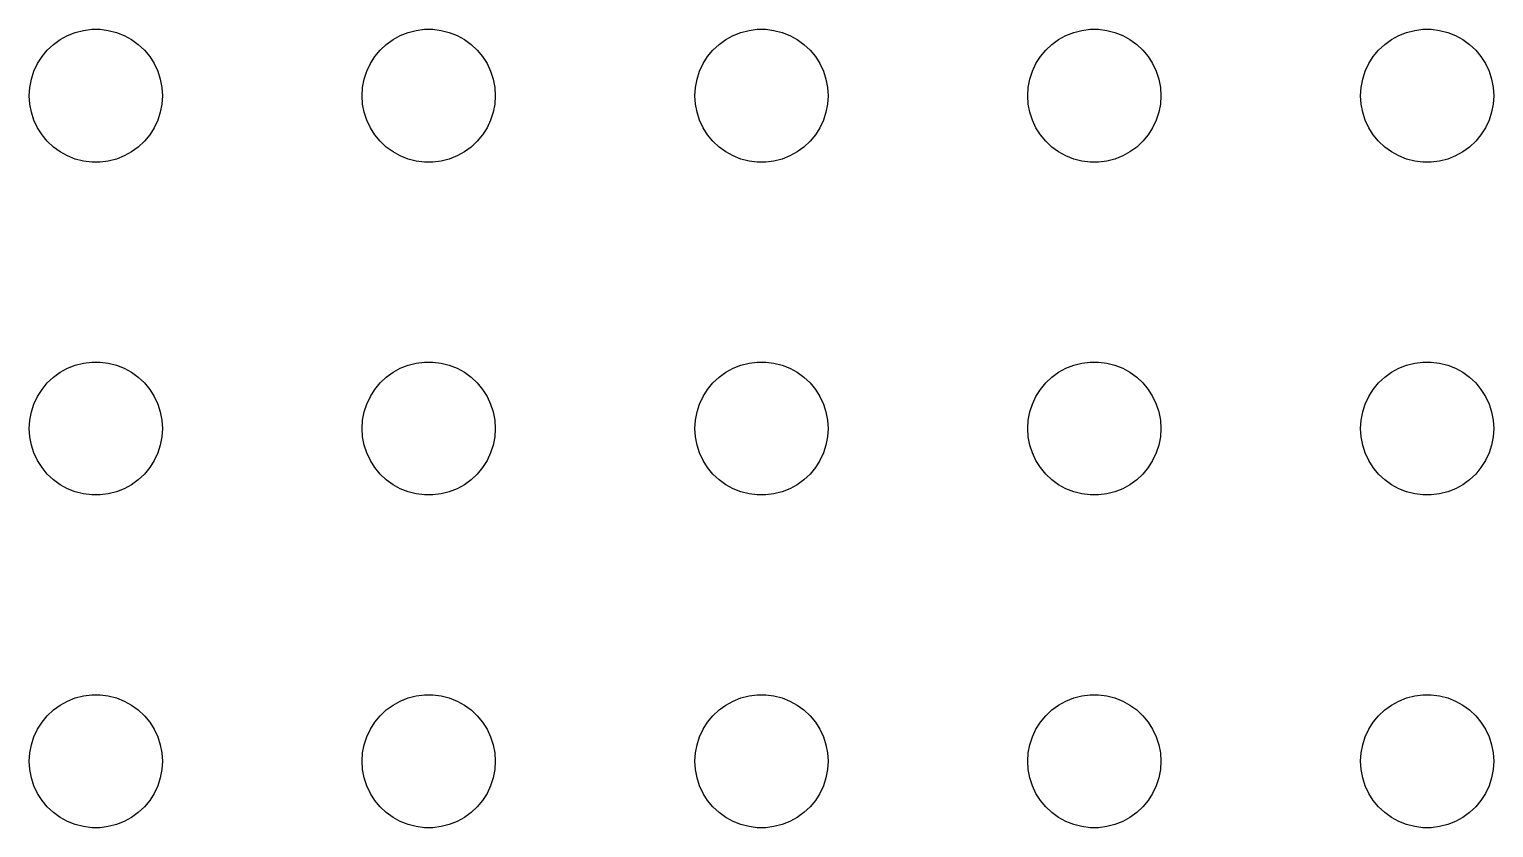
# Model space of a CAD drawing. Header units: metres. Extents: x -134 to 134, y 290 to 736.
# Drawn here: x 66 to 99, y 432 to 450 of the extents above; entities that cross this region are included whole.
import ezdxf

# ---------------------------------------------------------------- set-up
doc = ezdxf.new("R2010")
doc.units = ezdxf.units.M

msp = doc.modelspace()

# ---------------------------------------------------------------- linework, layer by layer
for p, q in [((66.6963, 449.766), (66.8613, 449.857)), ((66.8613, 449.857), (67.0365, 449.927)), ((67.0365, 449.927), (67.2189, 449.973)), ((67.2189, 449.973), (67.4058, 449.997)), ((67.4058, 449.997), (67.5942, 449.997)), ((67.5942, 449.997), (67.7811, 449.973)), ((67.7811, 449.973), (67.9635, 449.927)), ((67.9635, 449.927), (68.1387, 449.857)), ((68.1387, 449.857), (68.3037, 449.766)), ((74.1963, 449.766), (74.3613, 449.857)), ((74.3613, 449.857), (74.5365, 449.927)), ((74.5365, 449.927), (74.7189, 449.973)), ((74.7189, 449.973), (74.9058, 449.997)), ((74.9058, 449.997), (75.0942, 449.997)), ((75.0942, 449.997), (75.2811, 449.973)), ((75.2811, 449.973), (75.4635, 449.927)), ((75.4635, 449.927), (75.6387, 449.857)), ((75.6387, 449.857), (75.8037, 449.766)), ((81.6963, 449.766), (81.8613, 449.857)), ((81.8613, 449.857), (82.0365, 449.927)), ((82.0365, 449.927), (82.2189, 449.973)), ((82.2189, 449.973), (82.4058, 449.997)), ((82.4058, 449.997), (82.5942, 449.997)), ((82.5942, 449.997), (82.7811, 449.973)), ((82.7811, 449.973), (82.9635, 449.927)), ((82.9635, 449.927), (83.1387, 449.857)), ((83.1387, 449.857), (83.3037, 449.766)), ((89.1963, 449.766), (89.3613, 449.857)), ((89.3613, 449.857), (89.5365, 449.927)), ((89.5365, 449.927), (89.7189, 449.973)), ((89.7189, 449.973), (89.9058, 449.997)), ((89.9058, 449.997), (90.0942, 449.997)), ((90.0942, 449.997), (90.2811, 449.973)), ((90.2811, 449.973), (90.4635, 449.927)), ((90.4635, 449.927), (90.6387, 449.857)), ((90.6387, 449.857), (90.8037, 449.766)), ((96.6963, 449.766), (96.8613, 449.857)), ((96.8613, 449.857), (97.0365, 449.927)), ((97.0365, 449.927), (97.2189, 449.973)), ((97.2189, 449.973), (97.4058, 449.997)), ((97.4058, 449.997), (97.5942, 449.997)), ((97.5942, 449.997), (97.7811, 449.973)), ((97.7811, 449.973), (97.9635, 449.927)), ((97.9635, 449.927), (98.1387, 449.857)), ((98.1387, 449.857), (98.3037, 449.766)), ((66.2865, 449.382), (66.4065, 449.527)), ((66.4065, 449.527), (66.5439, 449.656)), ((66.5439, 449.656), (66.6963, 449.766)), ((68.3037, 449.766), (68.4561, 449.656)), ((68.4561, 449.656), (68.5934, 449.527)), ((68.5934, 449.527), (68.7135, 449.382)), ((73.7865, 449.382), (73.9065, 449.527)), ((73.9065, 449.527), (74.0439, 449.656)), ((74.0439, 449.656), (74.1963, 449.766)), ((75.8037, 449.766), (75.9561, 449.656)), ((75.9561, 449.656), (76.0934, 449.527)), ((76.0934, 449.527), (76.2135, 449.382)), ((81.2865, 449.382), (81.4065, 449.527)), ((81.4065, 449.527), (81.5439, 449.656)), ((81.5439, 449.656), (81.6963, 449.766)), ((83.3037, 449.766), (83.4561, 449.656)), ((83.4561, 449.656), (83.5934, 449.527)), ((83.5934, 449.527), (83.7135, 449.382)), ((88.7865, 449.382), (88.9065, 449.527)), ((88.9065, 449.527), (89.0439, 449.656)), ((89.0439, 449.656), (89.1963, 449.766)), ((90.8037, 449.766), (90.9561, 449.656)), ((90.9561, 449.656), (91.0934, 449.527)), ((91.0934, 449.527), (91.2135, 449.382)), ((96.2865, 449.382), (96.4065, 449.527)), ((96.4065, 449.527), (96.5439, 449.656)), ((96.5439, 449.656), (96.6963, 449.766)), ((98.3037, 449.766), (98.4561, 449.656)), ((98.4561, 449.656), (98.5934, 449.527)), ((98.5934, 449.527), (98.7135, 449.382)), ((66.1053, 449.052), (66.1855, 449.223)), ((66.1855, 449.223), (66.2865, 449.382)), ((68.7135, 449.382), (68.8145, 449.223)), ((68.8145, 449.223), (68.8947, 449.052)), ((73.6053, 449.052), (73.6855, 449.223)), ((73.6855, 449.223), (73.7865, 449.382)), ((76.2135, 449.382), (76.3145, 449.223)), ((76.3145, 449.223), (76.3947, 449.052)), ((81.1053, 449.052), (81.1855, 449.223)), ((81.1855, 449.223), (81.2865, 449.382)), ((83.7135, 449.382), (83.8145, 449.223)), ((83.8145, 449.223), (83.8947, 449.052)), ((88.6053, 449.052), (88.6855, 449.223)), ((88.6855, 449.223), (88.7865, 449.382)), ((91.2135, 449.382), (91.3145, 449.223)), ((91.3145, 449.223), (91.3947, 449.052)), ((96.1053, 449.052), (96.1855, 449.223)), ((96.1855, 449.223), (96.2865, 449.382)), ((98.7135, 449.382), (98.8145, 449.223)), ((98.8145, 449.223), (98.8947, 449.052)), ((66.0118, 448.688), (66.0471, 448.873)), ((66.0471, 448.873), (66.1053, 449.052)), ((68.8947, 449.052), (68.9529, 448.873)), ((68.9529, 448.873), (68.9882, 448.688)), ((73.5118, 448.688), (73.5471, 448.873)), ((73.5471, 448.873), (73.6053, 449.052)), ((76.3947, 449.052), (76.4529, 448.873)), ((76.4529, 448.873), (76.4882, 448.688)), ((81.0118, 448.688), (81.0471, 448.873)), ((81.0471, 448.873), (81.1053, 449.052)), ((83.8947, 449.052), (83.9529, 448.873)), ((83.9529, 448.873), (83.9882, 448.688)), ((88.5118, 448.688), (88.5471, 448.873)), ((88.5471, 448.873), (88.6053, 449.052)), ((91.3947, 449.052), (91.4529, 448.873)), ((91.4529, 448.873), (91.4882, 448.688)), ((96.0118, 448.688), (96.0471, 448.873)), ((96.0471, 448.873), (96.1053, 449.052)), ((98.8947, 449.052), (98.9529, 448.873)), ((98.9529, 448.873), (98.9882, 448.688)), ((66, 448.5), (66.0118, 448.688)), ((66.0118, 448.312), (66, 448.5)), ((68.9882, 448.688), (69, 448.5)), ((69, 448.5), (68.9882, 448.312)), ((73.5, 448.5), (73.5118, 448.688)), ((73.5118, 448.312), (73.5, 448.5)), ((76.4882, 448.688), (76.5, 448.5)), ((76.5, 448.5), (76.4882, 448.312)), ((81, 448.5), (81.0118, 448.688)), ((81.0118, 448.312), (81, 448.5)), ((83.9882, 448.688), (84, 448.5)), ((84, 448.5), (83.9882, 448.312)), ((88.5, 448.5), (88.5118, 448.688)), ((88.5118, 448.312), (88.5, 448.5)), ((91.4882, 448.688), (91.5, 448.5)), ((91.5, 448.5), (91.4882, 448.312)), ((96, 448.5), (96.0118, 448.688)), ((96.0118, 448.312), (96, 448.5)), ((98.9882, 448.688), (99, 448.5)), ((99, 448.5), (98.9882, 448.312)), ((66.0471, 448.127), (66.0118, 448.312)), ((68.9882, 448.312), (68.9529, 448.127)), ((73.5471, 448.127), (73.5118, 448.312)), ((76.4882, 448.312), (76.4529, 448.127)), ((81.0471, 448.127), (81.0118, 448.312)), ((83.9882, 448.312), (83.9529, 448.127)), ((88.5471, 448.127), (88.5118, 448.312)), ((91.4882, 448.312), (91.4529, 448.127)), ((96.0471, 448.127), (96.0118, 448.312)), ((98.9882, 448.312), (98.9529, 448.127)), ((66.1053, 447.948), (66.0471, 448.127)), ((66.1855, 447.777), (66.1053, 447.948)), ((68.8947, 447.948), (68.8145, 447.777)), ((68.9529, 448.127), (68.8947, 447.948)), ((73.6053, 447.948), (73.5471, 448.127)), ((73.6855, 447.777), (73.6053, 447.948)), ((76.3947, 447.948), (76.3145, 447.777)), ((76.4529, 448.127), (76.3947, 447.948)), ((81.1053, 447.948), (81.0471, 448.127)), ((81.1855, 447.777), (81.1053, 447.948)), ((83.8947, 447.948), (83.8145, 447.777)), ((83.9529, 448.127), (83.8947, 447.948)), ((88.6053, 447.948), (88.5471, 448.127)), ((88.6855, 447.777), (88.6053, 447.948)), ((91.3947, 447.948), (91.3145, 447.777)), ((91.4529, 448.127), (91.3947, 447.948)), ((96.1053, 447.948), (96.0471, 448.127)), ((96.1855, 447.777), (96.1053, 447.948)), ((98.8947, 447.948), (98.8145, 447.777)), ((98.9529, 448.127), (98.8947, 447.948)), ((66.2865, 447.618), (66.1855, 447.777)), ((66.4065, 447.473), (66.2865, 447.618)), ((68.7135, 447.618), (68.5934, 447.473)), ((68.8145, 447.777), (68.7135, 447.618)), ((73.7865, 447.618), (73.6855, 447.777)), ((73.9065, 447.473), (73.7865, 447.618)), ((76.2135, 447.618), (76.0934, 447.473)), ((76.3145, 447.777), (76.2135, 447.618)), ((81.2865, 447.618), (81.1855, 447.777)), ((81.4065, 447.473), (81.2865, 447.618)), ((83.7135, 447.618), (83.5934, 447.473)), ((83.8145, 447.777), (83.7135, 447.618)), ((88.7865, 447.618), (88.6855, 447.777)), ((88.9065, 447.473), (88.7865, 447.618)), ((91.2135, 447.618), (91.0934, 447.473)), ((91.3145, 447.777), (91.2135, 447.618)), ((96.2865, 447.618), (96.1855, 447.777)), ((96.4065, 447.473), (96.2865, 447.618)), ((98.7135, 447.618), (98.5934, 447.473)), ((98.8145, 447.777), (98.7135, 447.618)), ((66.5439, 447.344), (66.4065, 447.473)), ((66.6963, 447.234), (66.5439, 447.344)), ((66.8613, 447.143), (66.6963, 447.234)), ((68.3037, 447.234), (68.1387, 447.143)), ((68.4561, 447.344), (68.3037, 447.234)), ((68.5934, 447.473), (68.4561, 447.344)), ((74.0439, 447.344), (73.9065, 447.473)), ((74.1963, 447.234), (74.0439, 447.344)), ((74.3613, 447.143), (74.1963, 447.234)), ((75.8037, 447.234), (75.6387, 447.143)), ((75.9561, 447.344), (75.8037, 447.234)), ((76.0934, 447.473), (75.9561, 447.344)), ((81.5439, 447.344), (81.4065, 447.473)), ((81.6963, 447.234), (81.5439, 447.344)), ((81.8613, 447.143), (81.6963, 447.234)), ((83.3037, 447.234), (83.1387, 447.143)), ((83.4561, 447.344), (83.3037, 447.234)), ((83.5934, 447.473), (83.4561, 447.344)), ((89.0439, 447.344), (88.9065, 447.473)), ((89.1963, 447.234), (89.0439, 447.344)), ((89.3613, 447.143), (89.1963, 447.234)), ((90.8037, 447.234), (90.6387, 447.143)), ((90.9561, 447.344), (90.8037, 447.234)), ((91.0934, 447.473), (90.9561, 447.344)), ((96.5439, 447.344), (96.4065, 447.473)), ((96.6963, 447.234), (96.5439, 447.344)), ((96.8613, 447.143), (96.6963, 447.234)), ((98.3037, 447.234), (98.1387, 447.143)), ((98.4561, 447.344), (98.3037, 447.234)), ((98.5934, 447.473), (98.4561, 447.344)), ((67.0365, 447.073), (66.8613, 447.143)), ((67.2189, 447.027), (67.0365, 447.073)), ((67.4058, 447.003), (67.2189, 447.027)), ((67.5942, 447.003), (67.4058, 447.003)), ((67.7811, 447.027), (67.5942, 447.003)), ((67.9635, 447.073), (67.7811, 447.027)), ((68.1387, 447.143), (67.9635, 447.073)), ((74.5365, 447.073), (74.3613, 447.143)), ((74.7189, 447.027), (74.5365, 447.073)), ((74.9058, 447.003), (74.7189, 447.027)), ((75.0942, 447.003), (74.9058, 447.003)), ((75.2811, 447.027), (75.0942, 447.003)), ((75.4635, 447.073), (75.2811, 447.027)), ((75.6387, 447.143), (75.4635, 447.073)), ((82.0365, 447.073), (81.8613, 447.143)), ((82.2189, 447.027), (82.0365, 447.073)), ((82.4058, 447.003), (82.2189, 447.027)), ((82.5942, 447.003), (82.4058, 447.003)), ((82.7811, 447.027), (82.5942, 447.003)), ((82.9635, 447.073), (82.7811, 447.027)), ((83.1387, 447.143), (82.9635, 447.073)), ((89.5365, 447.073), (89.3613, 447.143)), ((89.7189, 447.027), (89.5365, 447.073)), ((89.9058, 447.003), (89.7189, 447.027)), ((90.0942, 447.003), (89.9058, 447.003)), ((90.2811, 447.027), (90.0942, 447.003)), ((90.4635, 447.073), (90.2811, 447.027)), ((90.6387, 447.143), (90.4635, 447.073)), ((97.0365, 447.073), (96.8613, 447.143)), ((97.2189, 447.027), (97.0365, 447.073)), ((97.4058, 447.003), (97.2189, 447.027)), ((97.5942, 447.003), (97.4058, 447.003)), ((97.7811, 447.027), (97.5942, 447.003)), ((97.9635, 447.073), (97.7811, 447.027)), ((98.1387, 447.143), (97.9635, 447.073)), ((66.5439, 442.156), (66.6963, 442.266)), ((66.6963, 442.266), (66.8613, 442.357)), ((66.8613, 442.357), (67.0365, 442.427)), ((67.0365, 442.427), (67.2189, 442.473)), ((67.2189, 442.473), (67.4058, 442.497)), ((67.4058, 442.497), (67.5942, 442.497)), ((67.5942, 442.497), (67.7811, 442.473)), ((67.7811, 442.473), (67.9635, 442.427)), ((67.9635, 442.427), (68.1387, 442.357)), ((68.1387, 442.357), (68.3037, 442.266)), ((68.3037, 442.266), (68.4561, 442.156)), ((74.0439, 442.156), (74.1963, 442.266)), ((74.1963, 442.266), (74.3613, 442.357)), ((74.3613, 442.357), (74.5365, 442.427)), ((74.5365, 442.427), (74.7189, 442.473)), ((74.7189, 442.473), (74.9058, 442.497)), ((74.9058, 442.497), (75.0942, 442.497)), ((75.0942, 442.497), (75.2811, 442.473)), ((75.2811, 442.473), (75.4635, 442.427)), ((75.4635, 442.427), (75.6387, 442.357)), ((75.6387, 442.357), (75.8037, 442.266)), ((75.8037, 442.266), (75.9561, 442.156)), ((81.5439, 442.156), (81.6963, 442.266)), ((81.6963, 442.266), (81.8613, 442.357)), ((81.8613, 442.357), (82.0365, 442.427)), ((82.0365, 442.427), (82.2189, 442.473)), ((82.2189, 442.473), (82.4058, 442.497)), ((82.4058, 442.497), (82.5942, 442.497)), ((82.5942, 442.497), (82.7811, 442.473)), ((82.7811, 442.473), (82.9635, 442.427)), ((82.9635, 442.427), (83.1387, 442.357)), ((83.1387, 442.357), (83.3037, 442.266)), ((83.3037, 442.266), (83.4561, 442.156)), ((89.0439, 442.156), (89.1963, 442.266)), ((89.1963, 442.266), (89.3613, 442.357)), ((89.3613, 442.357), (89.5365, 442.427)), ((89.5365, 442.427), (89.7189, 442.473)), ((89.7189, 442.473), (89.9058, 442.497)), ((89.9058, 442.497), (90.0942, 442.497)), ((90.0942, 442.497), (90.2811, 442.473)), ((90.2811, 442.473), (90.4635, 442.427)), ((90.4635, 442.427), (90.6387, 442.357)), ((90.6387, 442.357), (90.8037, 442.266)), ((90.8037, 442.266), (90.9561, 442.156)), ((96.5439, 442.156), (96.6963, 442.266)), ((96.6963, 442.266), (96.8613, 442.357)), ((96.8613, 442.357), (97.0365, 442.427)), ((97.0365, 442.427), (97.2189, 442.473)), ((97.2189, 442.473), (97.4058, 442.497)), ((97.4058, 442.497), (97.5942, 442.497)), ((97.5942, 442.497), (97.7811, 442.473)), ((97.7811, 442.473), (97.9635, 442.427)), ((97.9635, 442.427), (98.1387, 442.357)), ((98.1387, 442.357), (98.3037, 442.266)), ((98.3037, 442.266), (98.4561, 442.156)), ((66.1855, 441.723), (66.2865, 441.882)), ((66.2865, 441.882), (66.4065, 442.027)), ((66.4065, 442.027), (66.5439, 442.156)), ((68.4561, 442.156), (68.5934, 442.027)), ((68.5934, 442.027), (68.7135, 441.882)), ((68.7135, 441.882), (68.8145, 441.723)), ((73.6855, 441.723), (73.7865, 441.882)), ((73.7865, 441.882), (73.9065, 442.027)), ((73.9065, 442.027), (74.0439, 442.156)), ((75.9561, 442.156), (76.0934, 442.027)), ((76.0934, 442.027), (76.2135, 441.882)), ((76.2135, 441.882), (76.3145, 441.723)), ((81.1855, 441.723), (81.2865, 441.882)), ((81.2865, 441.882), (81.4065, 442.027)), ((81.4065, 442.027), (81.5439, 442.156)), ((83.4561, 442.156), (83.5934, 442.027)), ((83.5934, 442.027), (83.7135, 441.882)), ((83.7135, 441.882), (83.8145, 441.723)), ((88.6855, 441.723), (88.7865, 441.882)), ((88.7865, 441.882), (88.9065, 442.027)), ((88.9065, 442.027), (89.0439, 442.156)), ((90.9561, 442.156), (91.0934, 442.027)), ((91.0934, 442.027), (91.2135, 441.882)), ((91.2135, 441.882), (91.3145, 441.723)), ((96.1855, 441.723), (96.2865, 441.882)), ((96.2865, 441.882), (96.4065, 442.027)), ((96.4065, 442.027), (96.5439, 442.156)), ((98.4561, 442.156), (98.5934, 442.027)), ((98.5934, 442.027), (98.7135, 441.882)), ((98.7135, 441.882), (98.8145, 441.723)), ((66.0471, 441.373), (66.1053, 441.552)), ((66.1053, 441.552), (66.1855, 441.723)), ((68.8145, 441.723), (68.8947, 441.552)), ((68.8947, 441.552), (68.9529, 441.373)), ((73.5471, 441.373), (73.6053, 441.552)), ((73.6053, 441.552), (73.6855, 441.723)), ((76.3145, 441.723), (76.3947, 441.552)), ((76.3947, 441.552), (76.4529, 441.373)), ((81.0471, 441.373), (81.1053, 441.552)), ((81.1053, 441.552), (81.1855, 441.723)), ((83.8145, 441.723), (83.8947, 441.552)), ((83.8947, 441.552), (83.9529, 441.373)), ((88.5471, 441.373), (88.6053, 441.552)), ((88.6053, 441.552), (88.6855, 441.723)), ((91.3145, 441.723), (91.3947, 441.552)), ((91.3947, 441.552), (91.4529, 441.373)), ((96.0471, 441.373), (96.1053, 441.552)), ((96.1053, 441.552), (96.1855, 441.723)), ((98.8145, 441.723), (98.8947, 441.552)), ((98.8947, 441.552), (98.9529, 441.373)), ((66.0118, 441.188), (66.0471, 441.373)), ((68.9529, 441.373), (68.9882, 441.188)), ((73.5118, 441.188), (73.5471, 441.373)), ((76.4529, 441.373), (76.4882, 441.188)), ((81.0118, 441.188), (81.0471, 441.373)), ((83.9529, 441.373), (83.9882, 441.188)), ((88.5118, 441.188), (88.5471, 441.373)), ((91.4529, 441.373), (91.4882, 441.188)), ((96.0118, 441.188), (96.0471, 441.373)), ((98.9529, 441.373), (98.9882, 441.188)), ((66, 441), (66.0118, 441.188)), ((66.0118, 440.812), (66, 441)), ((68.9882, 441.188), (69, 441)), ((69, 441), (68.9882, 440.812)), ((73.5, 441), (73.5118, 441.188)), ((73.5118, 440.812), (73.5, 441)), ((76.4882, 441.188), (76.5, 441)), ((76.5, 441), (76.4882, 440.812)), ((81, 441), (81.0118, 441.188)), ((81.0118, 440.812), (81, 441)), ((83.9882, 441.188), (84, 441)), ((84, 441), (83.9882, 440.812)), ((88.5, 441), (88.5118, 441.188)), ((88.5118, 440.812), (88.5, 441)), ((91.4882, 441.188), (91.5, 441)), ((91.5, 441), (91.4882, 440.812)), ((96, 441), (96.0118, 441.188)), ((96.0118, 440.812), (96, 441)), ((98.9882, 441.188), (99, 441)), ((99, 441), (98.9882, 440.812)), ((66.0471, 440.627), (66.0118, 440.812)), ((66.1053, 440.448), (66.0471, 440.627)), ((68.9529, 440.627), (68.8947, 440.448)), ((68.9882, 440.812), (68.9529, 440.627)), ((73.5471, 440.627), (73.5118, 440.812)), ((73.6053, 440.448), (73.5471, 440.627)), ((76.4529, 440.627), (76.3947, 440.448)), ((76.4882, 440.812), (76.4529, 440.627)), ((81.0471, 440.627), (81.0118, 440.812)), ((81.1053, 440.448), (81.0471, 440.627)), ((83.9529, 440.627), (83.8947, 440.448)), ((83.9882, 440.812), (83.9529, 440.627)), ((88.5471, 440.627), (88.5118, 440.812)), ((88.6053, 440.448), (88.5471, 440.627)), ((91.4529, 440.627), (91.3947, 440.448)), ((91.4882, 440.812), (91.4529, 440.627)), ((96.0471, 440.627), (96.0118, 440.812)), ((96.1053, 440.448), (96.0471, 440.627)), ((98.9529, 440.627), (98.8947, 440.448)), ((98.9882, 440.812), (98.9529, 440.627)), ((66.1855, 440.277), (66.1053, 440.448)), ((66.2865, 440.118), (66.1855, 440.277)), ((68.8145, 440.277), (68.7135, 440.118)), ((68.8947, 440.448), (68.8145, 440.277)), ((73.6855, 440.277), (73.6053, 440.448)), ((73.7865, 440.118), (73.6855, 440.277)), ((76.3145, 440.277), (76.2135, 440.118)), ((76.3947, 440.448), (76.3145, 440.277)), ((81.1855, 440.277), (81.1053, 440.448)), ((81.2865, 440.118), (81.1855, 440.277)), ((83.8145, 440.277), (83.7135, 440.118)), ((83.8947, 440.448), (83.8145, 440.277)), ((88.6855, 440.277), (88.6053, 440.448)), ((88.7865, 440.118), (88.6855, 440.277)), ((91.3145, 440.277), (91.2135, 440.118)), ((91.3947, 440.448), (91.3145, 440.277)), ((96.1855, 440.277), (96.1053, 440.448)), ((96.2865, 440.118), (96.1855, 440.277)), ((98.8145, 440.277), (98.7135, 440.118)), ((98.8947, 440.448), (98.8145, 440.277)), ((66.4065, 439.973), (66.2865, 440.118)), ((66.5439, 439.844), (66.4065, 439.973)), ((68.5934, 439.973), (68.4561, 439.844)), ((68.7135, 440.118), (68.5934, 439.973)), ((73.9065, 439.973), (73.7865, 440.118)), ((74.0439, 439.844), (73.9065, 439.973)), ((76.0934, 439.973), (75.9561, 439.844)), ((76.2135, 440.118), (76.0934, 439.973)), ((81.4065, 439.973), (81.2865, 440.118)), ((81.5439, 439.844), (81.4065, 439.973)), ((83.5934, 439.973), (83.4561, 439.844)), ((83.7135, 440.118), (83.5934, 439.973)), ((88.9065, 439.973), (88.7865, 440.118)), ((89.0439, 439.844), (88.9065, 439.973)), ((91.0934, 439.973), (90.9561, 439.844)), ((91.2135, 440.118), (91.0934, 439.973)), ((96.4065, 439.973), (96.2865, 440.118)), ((96.5439, 439.844), (96.4065, 439.973)), ((98.5934, 439.973), (98.4561, 439.844)), ((98.7135, 440.118), (98.5934, 439.973)), ((66.6963, 439.734), (66.5439, 439.844)), ((66.8613, 439.643), (66.6963, 439.734)), ((67.0365, 439.573), (66.8613, 439.643)), ((67.2189, 439.527), (67.0365, 439.573)), ((67.9635, 439.573), (67.7811, 439.527)), ((68.1387, 439.643), (67.9635, 439.573)), ((68.3037, 439.734), (68.1387, 439.643)), ((68.4561, 439.844), (68.3037, 439.734)), ((74.1963, 439.734), (74.0439, 439.844)), ((74.3613, 439.643), (74.1963, 439.734)), ((74.5365, 439.573), (74.3613, 439.643)), ((74.7189, 439.527), (74.5365, 439.573)), ((75.4635, 439.573), (75.2811, 439.527)), ((75.6387, 439.643), (75.4635, 439.573)), ((75.8037, 439.734), (75.6387, 439.643)), ((75.9561, 439.844), (75.8037, 439.734)), ((81.6963, 439.734), (81.5439, 439.844)), ((81.8613, 439.643), (81.6963, 439.734)), ((82.0365, 439.573), (81.8613, 439.643)), ((82.2189, 439.527), (82.0365, 439.573)), ((82.9635, 439.573), (82.7811, 439.527)), ((83.1387, 439.643), (82.9635, 439.573)), ((83.3037, 439.734), (83.1387, 439.643)), ((83.4561, 439.844), (83.3037, 439.734)), ((89.1963, 439.734), (89.0439, 439.844)), ((89.3613, 439.643), (89.1963, 439.734)), ((89.5365, 439.573), (89.3613, 439.643)), ((89.7189, 439.527), (89.5365, 439.573)), ((90.4635, 439.573), (90.2811, 439.527)), ((90.6387, 439.643), (90.4635, 439.573)), ((90.8037, 439.734), (90.6387, 439.643)), ((90.9561, 439.844), (90.8037, 439.734)), ((96.6963, 439.734), (96.5439, 439.844)), ((96.8613, 439.643), (96.6963, 439.734)), ((97.0365, 439.573), (96.8613, 439.643)), ((97.2189, 439.527), (97.0365, 439.573)), ((97.9635, 439.573), (97.7811, 439.527)), ((98.1387, 439.643), (97.9635, 439.573)), ((98.3037, 439.734), (98.1387, 439.643)), ((98.4561, 439.844), (98.3037, 439.734)), ((67.4058, 439.503), (67.2189, 439.527)), ((67.5942, 439.503), (67.4058, 439.503)), ((67.7811, 439.527), (67.5942, 439.503)), ((74.9058, 439.503), (74.7189, 439.527)), ((75.0942, 439.503), (74.9058, 439.503)), ((75.2811, 439.527), (75.0942, 439.503)), ((82.4058, 439.503), (82.2189, 439.527)), ((82.5942, 439.503), (82.4058, 439.503)), ((82.7811, 439.527), (82.5942, 439.503)), ((89.9058, 439.503), (89.7189, 439.527)), ((90.0942, 439.503), (89.9058, 439.503)), ((90.2811, 439.527), (90.0942, 439.503)), ((97.4058, 439.503), (97.2189, 439.527)), ((97.5942, 439.503), (97.4058, 439.503)), ((97.7811, 439.527), (97.5942, 439.503)), ((67.0365, 434.927), (67.2189, 434.973)), ((67.2189, 434.973), (67.4058, 434.997)), ((67.4058, 434.997), (67.5942, 434.997)), ((67.5942, 434.997), (67.7811, 434.973)), ((67.7811, 434.973), (67.9635, 434.927)), ((74.5365, 434.927), (74.7189, 434.973)), ((74.7189, 434.973), (74.9058, 434.997)), ((74.9058, 434.997), (75.0942, 434.997)), ((75.0942, 434.997), (75.2811, 434.973)), ((75.2811, 434.973), (75.4635, 434.927)), ((82.0365, 434.927), (82.2189, 434.973)), ((82.2189, 434.973), (82.4058, 434.997)), ((82.4058, 434.997), (82.5942, 434.997)), ((82.5942, 434.997), (82.7811, 434.973)), ((82.7811, 434.973), (82.9635, 434.927)), ((89.5365, 434.927), (89.7189, 434.973)), ((89.7189, 434.973), (89.9058, 434.997)), ((89.9058, 434.997), (90.0942, 434.997)), ((90.0942, 434.997), (90.2811, 434.973)), ((90.2811, 434.973), (90.4635, 434.927)), ((97.0365, 434.927), (97.2189, 434.973)), ((97.2189, 434.973), (97.4058, 434.997)), ((97.4058, 434.997), (97.5942, 434.997)), ((97.5942, 434.997), (97.7811, 434.973)), ((97.7811, 434.973), (97.9635, 434.927)), ((66.4065, 434.527), (66.5439, 434.656)), ((66.5439, 434.656), (66.6963, 434.766)), ((66.6963, 434.766), (66.8613, 434.857)), ((66.8613, 434.857), (67.0365, 434.927)), ((67.9635, 434.927), (68.1387, 434.857)), ((68.1387, 434.857), (68.3037, 434.766)), ((68.3037, 434.766), (68.4561, 434.656)), ((68.4561, 434.656), (68.5934, 434.527)), ((73.9065, 434.527), (74.0439, 434.656)), ((74.0439, 434.656), (74.1963, 434.766)), ((74.1963, 434.766), (74.3613, 434.857)), ((74.3613, 434.857), (74.5365, 434.927)), ((75.4635, 434.927), (75.6387, 434.857)), ((75.6387, 434.857), (75.8037, 434.766)), ((75.8037, 434.766), (75.9561, 434.656)), ((75.9561, 434.656), (76.0934, 434.527)), ((81.4065, 434.527), (81.5439, 434.656)), ((81.5439, 434.656), (81.6963, 434.766)), ((81.6963, 434.766), (81.8613, 434.857)), ((81.8613, 434.857), (82.0365, 434.927)), ((82.9635, 434.927), (83.1387, 434.857)), ((83.1387, 434.857), (83.3037, 434.766)), ((83.3037, 434.766), (83.4561, 434.656)), ((83.4561, 434.656), (83.5934, 434.527)), ((88.9065, 434.527), (89.0439, 434.656)), ((89.0439, 434.656), (89.1963, 434.766)), ((89.1963, 434.766), (89.3613, 434.857)), ((89.3613, 434.857), (89.5365, 434.927)), ((90.4635, 434.927), (90.6387, 434.857)), ((90.6387, 434.857), (90.8037, 434.766)), ((90.8037, 434.766), (90.9561, 434.656)), ((90.9561, 434.656), (91.0934, 434.527)), ((96.4065, 434.527), (96.5439, 434.656)), ((96.5439, 434.656), (96.6963, 434.766)), ((96.6963, 434.766), (96.8613, 434.857)), ((96.8613, 434.857), (97.0365, 434.927)), ((97.9635, 434.927), (98.1387, 434.857)), ((98.1387, 434.857), (98.3037, 434.766)), ((98.3037, 434.766), (98.4561, 434.656)), ((98.4561, 434.656), (98.5934, 434.527)), ((66.1855, 434.223), (66.2865, 434.382)), ((66.2865, 434.382), (66.4065, 434.527)), ((68.5934, 434.527), (68.7135, 434.382)), ((68.7135, 434.382), (68.8145, 434.223)), ((73.6855, 434.223), (73.7865, 434.382)), ((73.7865, 434.382), (73.9065, 434.527)), ((76.0934, 434.527), (76.2135, 434.382)), ((76.2135, 434.382), (76.3145, 434.223)), ((81.1855, 434.223), (81.2865, 434.382)), ((81.2865, 434.382), (81.4065, 434.527)), ((83.5934, 434.527), (83.7135, 434.382)), ((83.7135, 434.382), (83.8145, 434.223)), ((88.6855, 434.223), (88.7865, 434.382)), ((88.7865, 434.382), (88.9065, 434.527)), ((91.0934, 434.527), (91.2135, 434.382)), ((91.2135, 434.382), (91.3145, 434.223)), ((96.1855, 434.223), (96.2865, 434.382)), ((96.2865, 434.382), (96.4065, 434.527)), ((98.5934, 434.527), (98.7135, 434.382)), ((98.7135, 434.382), (98.8145, 434.223)), ((66.0471, 433.873), (66.1053, 434.052)), ((66.1053, 434.052), (66.1855, 434.223)), ((68.8145, 434.223), (68.8947, 434.052)), ((68.8947, 434.052), (68.9529, 433.873)), ((73.5471, 433.873), (73.6053, 434.052)), ((73.6053, 434.052), (73.6855, 434.223)), ((76.3145, 434.223), (76.3947, 434.052)), ((76.3947, 434.052), (76.4529, 433.873)), ((81.0471, 433.873), (81.1053, 434.052)), ((81.1053, 434.052), (81.1855, 434.223)), ((83.8145, 434.223), (83.8947, 434.052)), ((83.8947, 434.052), (83.9529, 433.873)), ((88.5471, 433.873), (88.6053, 434.052)), ((88.6053, 434.052), (88.6855, 434.223)), ((91.3145, 434.223), (91.3947, 434.052)), ((91.3947, 434.052), (91.4529, 433.873)), ((96.0471, 433.873), (96.1053, 434.052)), ((96.1053, 434.052), (96.1855, 434.223)), ((98.8145, 434.223), (98.8947, 434.052)), ((98.8947, 434.052), (98.9529, 433.873)), ((66, 433.5), (66.0118, 433.688)), ((66.0118, 433.688), (66.0471, 433.873)), ((68.9529, 433.873), (68.9882, 433.688)), ((68.9882, 433.688), (69, 433.5)), ((73.5, 433.5), (73.5118, 433.688)), ((73.5118, 433.688), (73.5471, 433.873)), ((76.4529, 433.873), (76.4882, 433.688)), ((76.4882, 433.688), (76.5, 433.5)), ((81, 433.5), (81.0118, 433.688)), ((81.0118, 433.688), (81.0471, 433.873)), ((83.9529, 433.873), (83.9882, 433.688)), ((83.9882, 433.688), (84, 433.5)), ((88.5, 433.5), (88.5118, 433.688)), ((88.5118, 433.688), (88.5471, 433.873)), ((91.4529, 433.873), (91.4882, 433.688)), ((91.4882, 433.688), (91.5, 433.5)), ((96, 433.5), (96.0118, 433.688)), ((96.0118, 433.688), (96.0471, 433.873)), ((98.9529, 433.873), (98.9882, 433.688)), ((98.9882, 433.688), (99, 433.5)), ((66.0118, 433.312), (66, 433.5)), ((66.0471, 433.127), (66.0118, 433.312)), ((68.9882, 433.312), (68.9529, 433.127)), ((69, 433.5), (68.9882, 433.312)), ((73.5118, 433.312), (73.5, 433.5)), ((73.5471, 433.127), (73.5118, 433.312)), ((76.4882, 433.312), (76.4529, 433.127)), ((76.5, 433.5), (76.4882, 433.312)), ((81.0118, 433.312), (81, 433.5)), ((81.0471, 433.127), (81.0118, 433.312)), ((83.9882, 433.312), (83.9529, 433.127)), ((84, 433.5), (83.9882, 433.312)), ((88.5118, 433.312), (88.5, 433.5)), ((88.5471, 433.127), (88.5118, 433.312)), ((91.4882, 433.312), (91.4529, 433.127)), ((91.5, 433.5), (91.4882, 433.312)), ((96.0118, 433.312), (96, 433.5)), ((96.0471, 433.127), (96.0118, 433.312)), ((98.9882, 433.312), (98.9529, 433.127)), ((99, 433.5), (98.9882, 433.312)), ((66.1053, 432.948), (66.0471, 433.127)), ((68.9529, 433.127), (68.8947, 432.948)), ((73.6053, 432.948), (73.5471, 433.127)), ((76.4529, 433.127), (76.3947, 432.948)), ((81.1053, 432.948), (81.0471, 433.127)), ((83.9529, 433.127), (83.8947, 432.948)), ((88.6053, 432.948), (88.5471, 433.127)), ((91.4529, 433.127), (91.3947, 432.948)), ((96.1053, 432.948), (96.0471, 433.127)), ((98.9529, 433.127), (98.8947, 432.948)), ((66.1855, 432.777), (66.1053, 432.948)), ((66.2865, 432.618), (66.1855, 432.777)), ((68.8145, 432.777), (68.7135, 432.618)), ((68.8947, 432.948), (68.8145, 432.777)), ((73.6855, 432.777), (73.6053, 432.948)), ((73.7865, 432.618), (73.6855, 432.777)), ((76.3145, 432.777), (76.2135, 432.618)), ((76.3947, 432.948), (76.3145, 432.777)), ((81.1855, 432.777), (81.1053, 432.948)), ((81.2865, 432.618), (81.1855, 432.777)), ((83.8145, 432.777), (83.7135, 432.618)), ((83.8947, 432.948), (83.8145, 432.777)), ((88.6855, 432.777), (88.6053, 432.948)), ((88.7865, 432.618), (88.6855, 432.777)), ((91.3145, 432.777), (91.2135, 432.618)), ((91.3947, 432.948), (91.3145, 432.777)), ((96.1855, 432.777), (96.1053, 432.948)), ((96.2865, 432.618), (96.1855, 432.777)), ((98.8145, 432.777), (98.7135, 432.618)), ((98.8947, 432.948), (98.8145, 432.777)), ((66.4065, 432.473), (66.2865, 432.618)), ((66.5439, 432.344), (66.4065, 432.473)), ((66.6963, 432.234), (66.5439, 432.344)), ((68.4561, 432.344), (68.3037, 432.234)), ((68.5934, 432.473), (68.4561, 432.344)), ((68.7135, 432.618), (68.5934, 432.473)), ((73.9065, 432.473), (73.7865, 432.618)), ((74.0439, 432.344), (73.9065, 432.473)), ((74.1963, 432.234), (74.0439, 432.344)), ((75.9561, 432.344), (75.8037, 432.234)), ((76.0934, 432.473), (75.9561, 432.344)), ((76.2135, 432.618), (76.0934, 432.473)), ((81.4065, 432.473), (81.2865, 432.618)), ((81.5439, 432.344), (81.4065, 432.473)), ((81.6963, 432.234), (81.5439, 432.344)), ((83.4561, 432.344), (83.3037, 432.234)), ((83.5934, 432.473), (83.4561, 432.344)), ((83.7135, 432.618), (83.5934, 432.473)), ((88.9065, 432.473), (88.7865, 432.618)), ((89.0439, 432.344), (88.9065, 432.473)), ((89.1963, 432.234), (89.0439, 432.344)), ((90.9561, 432.344), (90.8037, 432.234)), ((91.0934, 432.473), (90.9561, 432.344)), ((91.2135, 432.618), (91.0934, 432.473)), ((96.4065, 432.473), (96.2865, 432.618)), ((96.5439, 432.344), (96.4065, 432.473)), ((96.6963, 432.234), (96.5439, 432.344)), ((98.4561, 432.344), (98.3037, 432.234)), ((98.5934, 432.473), (98.4561, 432.344)), ((98.7135, 432.618), (98.5934, 432.473)), ((66.8613, 432.143), (66.6963, 432.234)), ((67.0365, 432.073), (66.8613, 432.143)), ((67.2189, 432.027), (67.0365, 432.073)), ((67.4058, 432.003), (67.2189, 432.027)), ((67.5942, 432.003), (67.4058, 432.003)), ((67.7811, 432.027), (67.5942, 432.003)), ((67.9635, 432.073), (67.7811, 432.027)), ((68.1387, 432.143), (67.9635, 432.073)), ((68.3037, 432.234), (68.1387, 432.143)), ((74.3613, 432.143), (74.1963, 432.234)), ((74.5365, 432.073), (74.3613, 432.143)), ((74.7189, 432.027), (74.5365, 432.073)), ((74.9058, 432.003), (74.7189, 432.027)), ((75.0942, 432.003), (74.9058, 432.003)), ((75.2811, 432.027), (75.0942, 432.003)), ((75.4635, 432.073), (75.2811, 432.027)), ((75.6387, 432.143), (75.4635, 432.073)), ((75.8037, 432.234), (75.6387, 432.143)), ((81.8613, 432.143), (81.6963, 432.234)), ((82.0365, 432.073), (81.8613, 432.143)), ((82.2189, 432.027), (82.0365, 432.073)), ((82.4058, 432.003), (82.2189, 432.027)), ((82.5942, 432.003), (82.4058, 432.003)), ((82.7811, 432.027), (82.5942, 432.003)), ((82.9635, 432.073), (82.7811, 432.027)), ((83.1387, 432.143), (82.9635, 432.073)), ((83.3037, 432.234), (83.1387, 432.143)), ((89.3613, 432.143), (89.1963, 432.234)), ((89.5365, 432.073), (89.3613, 432.143)), ((89.7189, 432.027), (89.5365, 432.073)), ((89.9058, 432.003), (89.7189, 432.027)), ((90.0942, 432.003), (89.9058, 432.003)), ((90.2811, 432.027), (90.0942, 432.003)), ((90.4635, 432.073), (90.2811, 432.027)), ((90.6387, 432.143), (90.4635, 432.073)), ((90.8037, 432.234), (90.6387, 432.143)), ((96.8613, 432.143), (96.6963, 432.234)), ((97.0365, 432.073), (96.8613, 432.143)), ((97.2189, 432.027), (97.0365, 432.073)), ((97.4058, 432.003), (97.2189, 432.027)), ((97.5942, 432.003), (97.4058, 432.003)), ((97.7811, 432.027), (97.5942, 432.003)), ((97.9635, 432.073), (97.7811, 432.027)), ((98.1387, 432.143), (97.9635, 432.073)), ((98.3037, 432.234), (98.1387, 432.143))]:
    msp.add_line(p, q)

doc.saveas('drawing.dxf')
